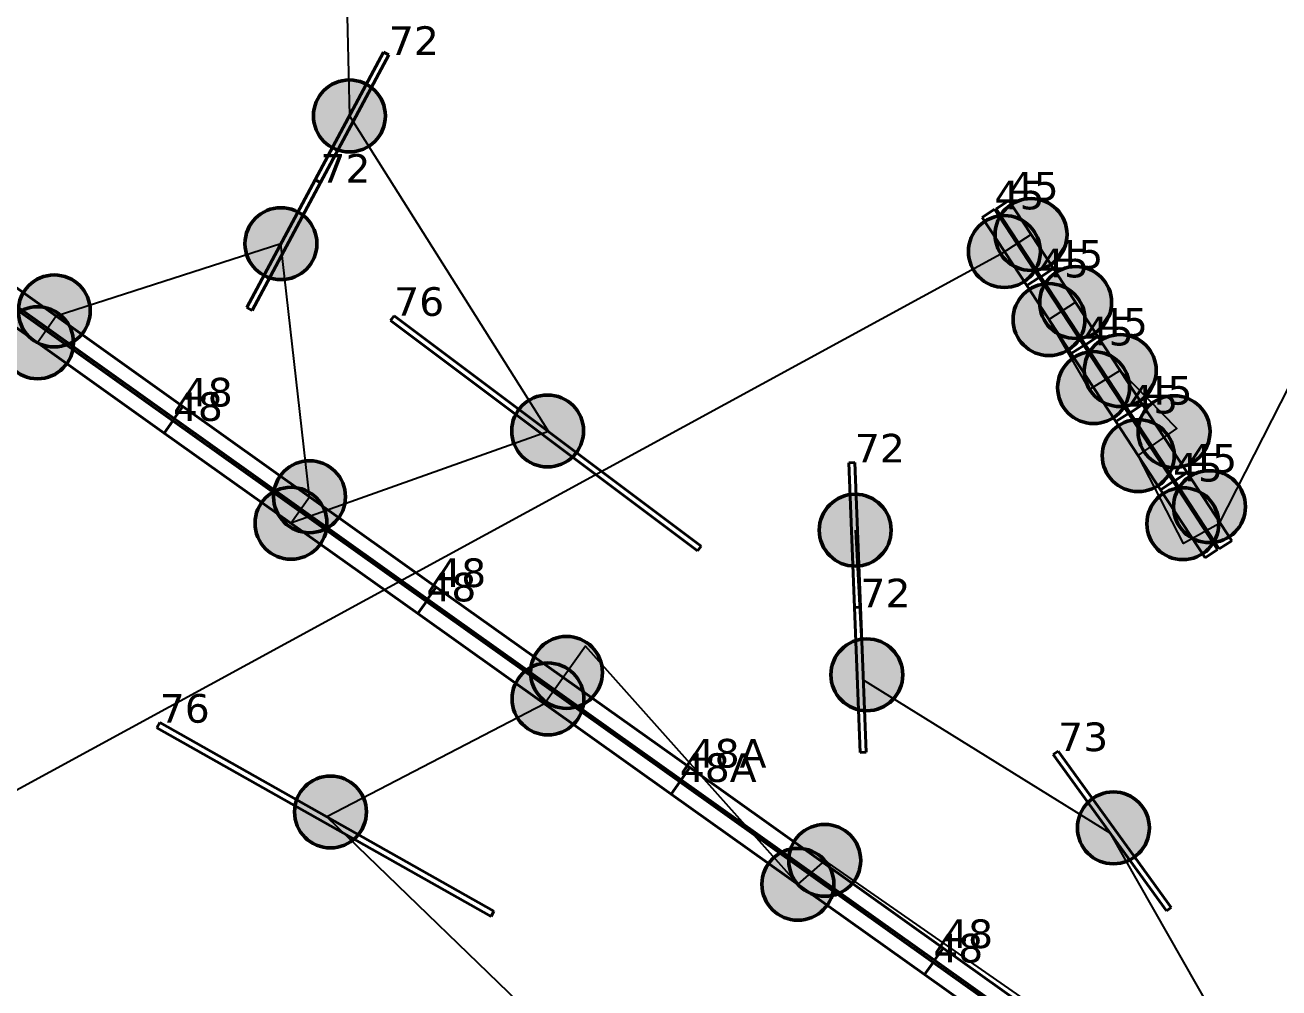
# Model space of a CAD drawing. Header units: millimetres. Extents: x -243740 to 150609, y -473655 to -165121.
# Drawn here: x 51901 to 59791, y -372076 to -366017 of the extents above; entities that cross this region are included whole.
import ezdxf

# ---------------------------------------------------------------- set-up
doc = ezdxf.new("R2010")
doc.units = ezdxf.units.MM
doc.linetypes.add('Штрих', pattern=[6.35, 3.175, -3.175])
for name, color, linetype in [('_Гр.ЩД-1C.10.4.I6.5', 6, 'Continuous'), ('_Гр.ЩД-1C.10.4.I6.6', 6, 'Continuous'), ('_Гр.ЩД-1C.10.4.I6.8', 6, 'Continuous'), ('Вставка', 252, 'Continuous')]:
    doc.layers.add(name, color=color, linetype=linetype)
for name, color, linetype, lineweight in [('_освещение_dali', 3, 'Continuous', 50), ('A-ANNO-DIMS', 7, 'Continuous', 9), ('DLX_FL1_LUM 122', 1, 'Continuous', 40), ('DLX_FL1_LUM 222', 5, 'Continuous', 40), ('DLX_LUM 14', 5, 'Continuous', 40), ('DLX_LUM 5', 5, 'Continuous', 40), ('DLX_LUM 6', 5, 'Continuous', 40), ('DLX_LUM 9', 5, 'Continuous', 40), ('АР_монолит', 252, 'Continuous', 50)]:
    doc.layers.add(name, color=color, linetype=linetype, lineweight=lineweight)
doc.styles.add('GOST 2.304', font='')
doc.styles.add('TableTextStyle', font='')
doc.styles.get('GOST 2.304').set_extended_font_data('GOST Common')
doc.styles.get('TableTextStyle').set_extended_font_data('VERDANA.TTF')
doc.linetypes.add('Truba', pattern='A,3e-05,[4,MSH_7,S=1,R=0,X=0,Y=0],-3.022072', length=3.022102)
doc.dimstyles.new('М-200', dxfattribs={"dimtxt": 400, "dimasz": 160, "dimexe": 200, "dimexo": 400, "dimgap": 50, "dimtad": 1, "dimdec": 0, "dimzin": 0, "dimdsep": 46, "dimtxsty": 'GOST 2.304', "dimblk": 'ARCHTICK', "dimcen": 180, "dimdle": 200, "dimadec": 0, "dimazin": 0, "dimtfac": 1, "dimtdec": 0, "dimtmove": 1, "dimatfit": 0, "dimfxl": 1, "dimtolj": 1, "dimtzin": 0, "dimarcsym": 0})

# ---------------------------------------------------------------- blocks, each defined once
blk = doc.blocks.new('_ArchTick')
at = {"color": 0, "linetype": 'ByBlock', "const_width": 0.15}
blk.add_lwpolyline([(-0.5, -0.5), (0.5, 0.5)], dxfattribs=at)
blk = doc.blocks.new('*D46')
at = {"layer": 'A-ANNO-DIMS', "color": 0, "lineweight": -2, "transparency": 16777216}
blk.add_arc((-165703.8, -113309.3), 107894.2, 269.999998, 325.999999, dxfattribs=at)
at = {"layer": 'Defpoints', "color": 0, "lineweight": 30, "transparency": 16777216}
for p in [(-165703.8, -113309.3), (-165703.8, -113309.3), (-75741.3, -173989.8), (-131171, -215527.9), (-165703.8, -221903.3)]:
    blk.add_point(p, dxfattribs=at)
at = {"layer": 'A-ANNO-DIMS', "color": 0, "lineweight": -2, "transparency": 16777216, "xscale": 160, "yscale": 160, "zscale": 160}
for p, rotation in [((-76255.4, -173643), 55.99999895826774), ((-165703.8, -221203.5), 179.9999981265246)]:
    blk.add_blockref('_ArchTick', p, dxfattribs=dict(at, rotation=rotation))
at = {"layer": 'A-ANNO-DIMS', "color": 0, "transparency": 16777216, "insert": (-114299.5, -207822), "char_height": 400, "attachment_point": 5, "rotation": 28.54122, "style": 'GOST 2.304'}
blk.add_mtext('\\A1;56,0%%D', dxfattribs=at)
blk = doc.blocks.new('A$Caabd1818')
at = {"layer": 'DLX_FL1_LUM 122'}
for points in [[(47329.1, 30240.9, 0), (48923.8, 29104.9, 0)], [(48923.8, 29104.9, 0), (47329.1, 30240.9, 0)], [(48923.8, 29104.9, 0), (47329.1, 30240.9, 0)], [(47329.1, 30240.9, 0), (48923.8, 29104.9, 0)], [(47267.1, 30150.5, 0), (48861.8, 29014.5, 0)], [(48861.8, 29014.5, 0), (47267.1, 30150.5, 0)], [(48861.8, 29014.5, 0), (47267.1, 30150.5, 0)], [(47267.1, 30150.5, 0), (48861.8, 29014.5, 0)], [(48869.3, 29028.3, 0), (47274.5, 30164.3, 0)], [(47274.5, 30164.3, 0), (48869.3, 29028.3, 0)], [(47274.5, 30164.3, 0), (48869.3, 29028.3, 0)], [(48869.3, 29028.3, 0), (47274.5, 30164.3, 0)], [(48807.3, 28937.9, 0), (47212.5, 30073.9, 0)], [(47212.5, 30073.9, 0), (48807.3, 28937.9, 0)], [(47212.5, 30073.9, 0), (48807.3, 28937.9, 0)], [(48807.3, 28937.9, 0), (47212.5, 30073.9, 0)], [(48923.8, 29104.9, 0), (48869.3, 29028.3, 0)], [(48869.3, 29028.3, 0), (48923.8, 29104.9, 0)], [(48869.3, 29028.3, 0), (48923.8, 29104.9, 0)], [(48923.8, 29104.9, 0), (48869.3, 29028.3, 0)], [(48923.8, 29104.9, 0), (48923.8, 29104.9, 0)], [(48923.8, 29104.9, 0), (48923.8, 29104.9, 0)], [(48861.8, 29014.5, 0), (48807.3, 28937.9, 0)], [(48807.3, 28937.9, 0), (48861.8, 29014.5, 0)], [(48807.3, 28937.9, 0), (48861.8, 29014.5, 0)], [(48861.8, 29014.5, 0), (48807.3, 28937.9, 0)], [(48861.8, 29014.5, 0), (48861.8, 29014.5, 0)], [(48861.8, 29014.5, 0), (48861.8, 29014.5, 0)], [(48869.3, 29028.3, 0), (48869.3, 29028.3, 0)], [(48869.3, 29028.3, 0), (48869.3, 29028.3, 0)], [(48807.3, 28937.9, 0), (48807.3, 28937.9, 0)], [(48807.3, 28937.9, 0), (48807.3, 28937.9, 0)], [(52058.9, 26756.3, 0), (52113.4, 26832.9, 0)], [(52113.4, 26832.9, 0), (52058.9, 26756.3, 0)], [(52113.4, 26832.9, 0), (52058.9, 26756.3, 0)], [(52058.9, 26756.3, 0), (52113.4, 26832.9, 0)], [(52113.4, 26832.9, 0), (52113.4, 26832.9, 0)], [(52113.4, 26832.9, 0), (53708.2, 25696.9, 0)], [(53708.2, 25696.9, 0), (52113.4, 26832.9, 0)], [(52113.4, 26832.9, 0), (52113.4, 26832.9, 0)], [(53708.2, 25696.9, 0), (52113.4, 26832.9, 0)], [(52113.4, 26832.9, 0), (53708.2, 25696.9, 0)], [(53653.6, 25620.3, 0), (52058.9, 26756.3, 0)], [(52058.9, 26756.3, 0), (52058.9, 26756.3, 0)], [(52058.9, 26756.3, 0), (53653.6, 25620.3, 0)], [(52058.9, 26756.3, 0), (52058.9, 26756.3, 0)], [(52058.9, 26756.3, 0), (53653.6, 25620.3, 0)], [(53653.6, 25620.3, 0), (52058.9, 26756.3, 0)], [(51996.8, 26665.9, 0), (52051.4, 26742.5, 0)], [(52051.4, 26742.5, 0), (51996.8, 26665.9, 0)], [(52051.4, 26742.5, 0), (51996.8, 26665.9, 0)], [(51996.8, 26665.9, 0), (52051.4, 26742.5, 0)], [(52051.4, 26742.5, 0), (52051.4, 26742.5, 0)], [(52051.4, 26742.5, 0), (53646.1, 25606.5, 0)], [(53646.1, 25606.5, 0), (52051.4, 26742.5, 0)], [(52051.4, 26742.5, 0), (52051.4, 26742.5, 0)], [(53646.1, 25606.5, 0), (52051.4, 26742.5, 0)], [(52051.4, 26742.5, 0), (53646.1, 25606.5, 0)], [(53591.6, 25530, 0), (51996.8, 26665.9, 0)], [(51996.8, 26665.9, 0), (51996.8, 26665.9, 0)], [(51996.8, 26665.9, 0), (53591.6, 25530, 0)], [(51996.8, 26665.9, 0), (51996.8, 26665.9, 0)], [(51996.8, 26665.9, 0), (53591.6, 25530, 0)], [(53591.6, 25530, 0), (51996.8, 26665.9, 0)], [(53708.2, 25696.9, 0), (53653.6, 25620.3, 0)], [(53653.6, 25620.3, 0), (53708.2, 25696.9, 0)], [(53653.6, 25620.3, 0), (53708.2, 25696.9, 0)], [(53708.2, 25696.9, 0), (53653.6, 25620.3, 0)], [(53708.2, 25696.9, 0), (53708.2, 25696.9, 0)], [(53708.2, 25696.9, 0), (53708.2, 25696.9, 0)], [(53646.1, 25606.5, 0), (53591.6, 25530, 0)], [(53591.6, 25530, 0), (53646.1, 25606.5, 0)], [(53591.6, 25530, 0), (53646.1, 25606.5, 0)], [(53646.1, 25606.5, 0), (53591.6, 25530, 0)], [(53646.1, 25606.5, 0), (53646.1, 25606.5, 0)], [(53646.1, 25606.5, 0), (53646.1, 25606.5, 0)], [(53653.6, 25620.3, 0), (53653.6, 25620.3, 0)], [(53653.6, 25620.3, 0), (53653.6, 25620.3, 0)], [(53591.6, 25530, 0), (53591.6, 25530, 0)], [(53591.6, 25530, 0), (53591.6, 25530, 0)]]:
    blk.add_polyline3d(points, dxfattribs=at)
at = {"layer": 'DLX_FL1_LUM 222'}
for points in [[(48869.3, 29028.3, 0), (48923.9, 29104.9, 0)], [(48923.9, 29104.9, 0), (48869.3, 29028.3, 0)], [(48923.9, 29104.9, 0), (48869.3, 29028.3, 0)], [(48869.3, 29028.3, 0), (48923.9, 29104.9, 0)], [(48923.9, 29104.9, 0), (48923.9, 29104.9, 0)], [(48923.9, 29104.9, 0), (50518.6, 27968.9, 0)], [(50518.6, 27968.9, 0), (48923.9, 29104.9, 0)], [(48923.9, 29104.9, 0), (48923.9, 29104.9, 0)], [(50518.6, 27968.9, 0), (48923.9, 29104.9, 0)], [(48923.9, 29104.9, 0), (50518.6, 27968.9, 0)], [(48807.3, 28937.9, 0), (48861.8, 29014.5, 0)], [(48861.8, 29014.5, 0), (48807.3, 28937.9, 0)], [(48861.8, 29014.5, 0), (48807.3, 28937.9, 0)], [(48807.3, 28937.9, 0), (48861.8, 29014.5, 0)], [(48861.8, 29014.5, 0), (48861.8, 29014.5, 0)], [(48861.8, 29014.5, 0), (50456.6, 27878.5, 0)], [(50456.6, 27878.5, 0), (48861.8, 29014.5, 0)], [(48861.8, 29014.5, 0), (48861.8, 29014.5, 0)], [(50456.6, 27878.5, 0), (48861.8, 29014.5, 0)], [(48861.8, 29014.5, 0), (50456.6, 27878.5, 0)], [(50464.1, 27892.3, 0), (48869.3, 29028.3, 0)], [(48869.3, 29028.3, 0), (48869.3, 29028.3, 0)], [(48869.3, 29028.3, 0), (50464.1, 27892.3, 0)], [(48869.3, 29028.3, 0), (48869.3, 29028.3, 0)], [(48869.3, 29028.3, 0), (50464.1, 27892.3, 0)], [(50464.1, 27892.3, 0), (48869.3, 29028.3, 0)], [(50402, 27801.9, 0), (48807.3, 28937.9, 0)], [(48807.3, 28937.9, 0), (48807.3, 28937.9, 0)], [(48807.3, 28937.9, 0), (50402, 27801.9, 0)], [(48807.3, 28937.9, 0), (48807.3, 28937.9, 0)], [(48807.3, 28937.9, 0), (50402, 27801.9, 0)], [(50402, 27801.9, 0), (48807.3, 28937.9, 0)], [(50518.6, 27968.9, 0), (50464.1, 27892.3, 0)], [(50464.1, 27892.3, 0), (50518.6, 27968.9, 0)], [(50464.1, 27892.3, 0), (50518.6, 27968.9, 0)], [(50518.6, 27968.9, 0), (50464.1, 27892.3, 0)], [(50464.1, 27892.3, 0), (50518.6, 27968.9, 0)], [(50518.6, 27968.9, 0), (50464.1, 27892.3, 0)], [(50518.6, 27968.9, 0), (50464.1, 27892.3, 0)], [(50464.1, 27892.3, 0), (50518.6, 27968.9, 0)], [(50518.6, 27968.9, 0), (50518.6, 27968.9, 0)], [(50518.6, 27968.9, 0), (50518.6, 27968.9, 0)], [(50518.6, 27968.9, 0), (50518.6, 27968.9, 0)], [(50518.6, 27968.9, 0), (52113.4, 26832.9, 0)], [(52113.4, 26832.9, 0), (50518.6, 27968.9, 0)], [(50518.6, 27968.9, 0), (50518.6, 27968.9, 0)], [(52113.4, 26832.9, 0), (50518.6, 27968.9, 0)], [(50518.6, 27968.9, 0), (52113.4, 26832.9, 0)], [(50456.6, 27878.5, 0), (50402, 27801.9, 0)], [(50402, 27801.9, 0), (50456.6, 27878.5, 0)], [(50402, 27801.9, 0), (50456.6, 27878.5, 0)], [(50456.6, 27878.5, 0), (50402, 27801.9, 0)], [(50402.1, 27801.9, 0), (50456.6, 27878.5, 0)], [(50456.6, 27878.5, 0), (50402.1, 27801.9, 0)], [(50456.6, 27878.5, 0), (50402.1, 27801.9, 0)], [(50402.1, 27801.9, 0), (50456.6, 27878.5, 0)], [(50456.6, 27878.5, 0), (50456.6, 27878.5, 0)], [(50456.6, 27878.5, 0), (50456.6, 27878.5, 0)], [(50456.6, 27878.5, 0), (50456.6, 27878.5, 0)], [(50456.6, 27878.5, 0), (52051.4, 26742.5, 0)], [(52051.4, 26742.5, 0), (50456.6, 27878.5, 0)], [(50456.6, 27878.5, 0), (50456.6, 27878.5, 0)], [(52051.4, 26742.5, 0), (50456.6, 27878.5, 0)], [(50456.6, 27878.5, 0), (52051.4, 26742.5, 0)], [(50464.1, 27892.3, 0), (50464.1, 27892.3, 0)], [(50464.1, 27892.3, 0), (50464.1, 27892.3, 0)], [(52058.8, 26756.3, 0), (50464.1, 27892.3, 0)], [(50464.1, 27892.3, 0), (50464.1, 27892.3, 0)], [(50464.1, 27892.3, 0), (52058.8, 26756.3, 0)], [(50464.1, 27892.3, 0), (50464.1, 27892.3, 0)], [(50464.1, 27892.3, 0), (52058.8, 26756.3, 0)], [(52058.8, 26756.3, 0), (50464.1, 27892.3, 0)], [(50402, 27801.9, 0), (50402, 27801.9, 0)], [(50402, 27801.9, 0), (50402, 27801.9, 0)], [(51996.8, 26665.9, 0), (50402.1, 27801.9, 0)], [(50402.1, 27801.9, 0), (50402.1, 27801.9, 0)], [(50402.1, 27801.9, 0), (51996.8, 26665.9, 0)], [(50402.1, 27801.9, 0), (50402.1, 27801.9, 0)], [(50402.1, 27801.9, 0), (51996.8, 26665.9, 0)], [(51996.8, 26665.9, 0), (50402.1, 27801.9, 0)], [(52113.4, 26832.9, 0), (52058.8, 26756.3, 0)], [(52058.8, 26756.3, 0), (52113.4, 26832.9, 0)], [(52058.8, 26756.3, 0), (52113.4, 26832.9, 0)], [(52113.4, 26832.9, 0), (52058.8, 26756.3, 0)], [(52113.4, 26832.9, 0), (52113.4, 26832.9, 0)], [(52113.4, 26832.9, 0), (52113.4, 26832.9, 0)], [(52058.8, 26756.3, 0), (52058.8, 26756.3, 0)], [(52058.8, 26756.3, 0), (52058.8, 26756.3, 0)], [(52051.4, 26742.5, 0), (51996.8, 26665.9, 0)], [(51996.8, 26665.9, 0), (52051.4, 26742.5, 0)], [(51996.8, 26665.9, 0), (52051.4, 26742.5, 0)], [(52051.4, 26742.5, 0), (51996.8, 26665.9, 0)], [(52051.4, 26742.5, 0), (52051.4, 26742.5, 0)], [(52051.4, 26742.5, 0), (52051.4, 26742.5, 0)], [(51996.8, 26665.9, 0), (51996.8, 26665.9, 0)], [(51996.8, 26665.9, 0), (51996.8, 26665.9, 0)], [(53653.6, 25620.3, 0), (53708.2, 25696.9, 0)], [(53708.2, 25696.9, 0), (53653.6, 25620.3, 0)], [(53708.2, 25696.9, 0), (53653.6, 25620.3, 0)], [(53653.6, 25620.3, 0), (53708.2, 25696.9, 0)], [(53708.2, 25696.9, 0), (53708.2, 25696.9, 0)], [(53708.2, 25696.9, 0), (55302.9, 24560.9, 0)], [(55302.9, 24560.9, 0), (53708.2, 25696.9, 0)], [(53708.2, 25696.9, 0), (53708.2, 25696.9, 0)], [(55302.9, 24560.9, 0), (53708.2, 25696.9, 0)], [(53708.2, 25696.9, 0), (55302.9, 24560.9, 0)], [(53591.6, 25530, 0), (53646.1, 25606.5, 0)], [(53646.1, 25606.5, 0), (53591.6, 25530, 0)], [(53646.1, 25606.5, 0), (53591.6, 25530, 0)], [(53591.6, 25530, 0), (53646.1, 25606.5, 0)], [(53646.1, 25606.5, 0), (53646.1, 25606.5, 0)], [(53646.1, 25606.5, 0), (55240.9, 24470.5, 0)], [(55240.9, 24470.5, 0), (53646.1, 25606.5, 0)], [(53646.1, 25606.5, 0), (53646.1, 25606.5, 0)], [(55240.9, 24470.5, 0), (53646.1, 25606.5, 0)], [(53646.1, 25606.5, 0), (55240.9, 24470.5, 0)], [(55248.4, 24484.4, 0), (53653.6, 25620.3, 0)], [(53653.6, 25620.3, 0), (53653.6, 25620.3, 0)], [(53653.6, 25620.3, 0), (55248.4, 24484.4, 0)], [(53653.6, 25620.3, 0), (53653.6, 25620.3, 0)], [(53653.6, 25620.3, 0), (55248.4, 24484.4, 0)], [(55248.4, 24484.4, 0), (53653.6, 25620.3, 0)], [(55186.4, 24394, 0), (53591.6, 25530, 0)], [(53591.6, 25530, 0), (53591.6, 25530, 0)], [(53591.6, 25530, 0), (55186.4, 24394, 0)], [(53591.6, 25530, 0), (53591.6, 25530, 0)], [(53591.6, 25530, 0), (55186.4, 24394, 0)], [(55186.4, 24394, 0), (53591.6, 25530, 0)]]:
    blk.add_polyline3d(points, dxfattribs=at)
at = {"layer": 'DLX_LUM 14'}
for points in [[(50231.4, 29645.1, 0), (50254.2, 29675.5, 0)], [(50254.2, 29675.5, 0), (50231.4, 29645.1, 0)], [(50254.2, 29675.5, 0), (50231.4, 29645.1, 0)], [(50231.4, 29645.1, 0), (50254.2, 29675.5, 0)], [(50254.2, 29675.5, 0), (50254.2, 29675.5, 0)], [(50254.2, 29675.5, 0), (52184.8, 28226.3, 0)], [(52184.8, 28226.3, 0), (50254.2, 29675.5, 0)], [(50254.2, 29675.5, 0), (50254.2, 29675.5, 0)], [(52184.8, 28226.3, 0), (50254.2, 29675.5, 0)], [(50254.2, 29675.5, 0), (52184.8, 28226.3, 0)], [(52162, 28195.9, 0), (50231.4, 29645.1, 0)], [(50231.4, 29645.1, 0), (50231.4, 29645.1, 0)], [(50231.4, 29645.1, 0), (52162, 28195.9, 0)], [(50231.4, 29645.1, 0), (50231.4, 29645.1, 0)], [(50231.4, 29645.1, 0), (52162, 28195.9, 0)], [(52162, 28195.9, 0), (50231.4, 29645.1, 0)], [(52184.8, 28226.3, 0), (52162, 28195.9, 0)], [(52162, 28195.9, 0), (52184.8, 28226.3, 0)], [(52162, 28195.9, 0), (52184.8, 28226.3, 0)], [(52184.8, 28226.3, 0), (52162, 28195.9, 0)], [(52162, 28195.9, 0), (52162, 28195.9, 0)], [(52162, 28195.9, 0), (52162, 28195.9, 0)], [(52184.8, 28226.3, 0), (52184.8, 28226.3, 0)], [(52184.8, 28226.3, 0), (52184.8, 28226.3, 0)], [(48760.6, 27082.2, 0), (48779.3, 27115.3, 0)], [(48779.3, 27115.3, 0), (48760.6, 27082.2, 0)], [(48779.3, 27115.3, 0), (48760.6, 27082.2, 0)], [(48760.6, 27082.2, 0), (48779.3, 27115.3, 0)], [(50863.4, 25896.5, 0), (48760.6, 27082.2, 0)], [(48760.6, 27082.2, 0), (48760.6, 27082.2, 0)], [(48760.6, 27082.2, 0), (50863.4, 25896.5, 0)], [(48760.6, 27082.2, 0), (48760.6, 27082.2, 0)], [(48760.6, 27082.2, 0), (50863.4, 25896.5, 0)], [(50863.4, 25896.5, 0), (48760.6, 27082.2, 0)], [(48779.3, 27115.3, 0), (48779.3, 27115.3, 0)], [(48779.3, 27115.3, 0), (50882, 25929.6, 0)], [(50882, 25929.6, 0), (48779.3, 27115.3, 0)], [(48779.3, 27115.3, 0), (48779.3, 27115.3, 0)], [(50882, 25929.6, 0), (48779.3, 27115.3, 0)], [(48779.3, 27115.3, 0), (50882, 25929.6, 0)], [(50882, 25929.6, 0), (50863.4, 25896.5, 0)], [(50863.4, 25896.5, 0), (50882, 25929.6, 0)], [(50863.4, 25896.5, 0), (50882, 25929.6, 0)], [(50882, 25929.6, 0), (50863.4, 25896.5, 0)], [(50863.4, 25896.5, 0), (50863.4, 25896.5, 0)], [(50863.4, 25896.5, 0), (50863.4, 25896.5, 0)], [(50882, 25929.6, 0), (50882, 25929.6, 0)], [(50882, 25929.6, 0), (50882, 25929.6, 0)]]:
    blk.add_polyline3d(points, dxfattribs=at)
at = {"layer": 'DLX_LUM 5'}
for points in [[(54042.3, 30349.7, 0), (54120.9, 30401.2, 0)], [(54120.9, 30401.2, 0), (54042.3, 30349.7, 0)], [(54120.9, 30401.2, 0), (54042.3, 30349.7, 0)], [(54042.3, 30349.7, 0), (54120.9, 30401.2, 0)], [(54120.9, 30401.2, 0), (54120.9, 30401.2, 0)], [(54120.9, 30401.2, 0), (54401.7, 29973, 0)], [(54401.7, 29973, 0), (54120.9, 30401.2, 0)], [(54120.9, 30401.2, 0), (54120.9, 30401.2, 0)], [(54401.7, 29973, 0), (54120.9, 30401.2, 0)], [(54120.9, 30401.2, 0), (54401.7, 29973, 0)], [(53953, 30294.1, 0), (54031.6, 30345.7, 0)], [(54031.6, 30345.7, 0), (53953, 30294.1, 0)], [(54031.6, 30345.7, 0), (53953, 30294.1, 0)], [(53953, 30294.1, 0), (54031.6, 30345.7, 0)], [(54031.6, 30345.7, 0), (54031.6, 30345.7, 0)], [(54031.6, 30345.7, 0), (54312.4, 29917.5, 0)], [(54312.4, 29917.5, 0), (54031.6, 30345.7, 0)], [(54031.6, 30345.7, 0), (54031.6, 30345.7, 0)], [(54312.4, 29917.5, 0), (54031.6, 30345.7, 0)], [(54031.6, 30345.7, 0), (54312.4, 29917.5, 0)], [(54323.1, 29921.5, 0), (54042.3, 30349.7, 0)], [(54042.3, 30349.7, 0), (54042.3, 30349.7, 0)], [(54042.3, 30349.7, 0), (54323.1, 29921.5, 0)], [(54042.3, 30349.7, 0), (54042.3, 30349.7, 0)], [(54042.3, 30349.7, 0), (54323.1, 29921.5, 0)], [(54323.1, 29921.5, 0), (54042.3, 30349.7, 0)], [(54233.8, 29866, 0), (53953, 30294.1, 0)], [(53953, 30294.1, 0), (53953, 30294.1, 0)], [(53953, 30294.1, 0), (54233.8, 29866, 0)], [(53953, 30294.1, 0), (53953, 30294.1, 0)], [(53953, 30294.1, 0), (54233.8, 29866, 0)], [(54233.8, 29866, 0), (53953, 30294.1, 0)], [(54312.4, 29917.5, 0), (54233.8, 29866, 0)], [(54233.8, 29866, 0), (54312.4, 29917.5, 0)], [(54233.8, 29866, 0), (54312.4, 29917.5, 0)], [(54312.4, 29917.5, 0), (54233.8, 29866, 0)], [(54233.8, 29866, 0), (54312.4, 29917.5, 0)], [(54312.4, 29917.5, 0), (54233.8, 29866, 0)], [(54312.4, 29917.5, 0), (54233.8, 29866, 0)], [(54233.8, 29866, 0), (54312.4, 29917.5, 0)], [(54312.4, 29917.5, 0), (54312.4, 29917.5, 0)], [(54312.4, 29917.5, 0), (54312.4, 29917.5, 0)], [(54312.4, 29917.5, 0), (54312.4, 29917.5, 0)], [(54312.4, 29917.5, 0), (54593.1, 29489.3, 0)], [(54593.1, 29489.3, 0), (54312.4, 29917.5, 0)], [(54312.4, 29917.5, 0), (54312.4, 29917.5, 0)], [(54593.1, 29489.3, 0), (54312.4, 29917.5, 0)], [(54312.4, 29917.5, 0), (54593.1, 29489.3, 0)], [(54401.7, 29973, 0), (54323.1, 29921.5, 0)], [(54323.1, 29921.5, 0), (54401.7, 29973, 0)], [(54323.1, 29921.5, 0), (54401.7, 29973, 0)], [(54401.7, 29973, 0), (54323.1, 29921.5, 0)], [(54323.1, 29921.5, 0), (54401.7, 29973, 0)], [(54401.7, 29973, 0), (54323.1, 29921.5, 0)], [(54401.7, 29973, 0), (54323.1, 29921.5, 0)], [(54323.1, 29921.5, 0), (54401.7, 29973, 0)], [(54323.1, 29921.5, 0), (54323.1, 29921.5, 0)], [(54323.1, 29921.5, 0), (54323.1, 29921.5, 0)], [(54603.8, 29493.3, 0), (54323.1, 29921.5, 0)], [(54323.1, 29921.5, 0), (54323.1, 29921.5, 0)], [(54323.1, 29921.5, 0), (54603.8, 29493.3, 0)], [(54323.1, 29921.5, 0), (54323.1, 29921.5, 0)], [(54323.1, 29921.5, 0), (54603.8, 29493.3, 0)], [(54603.8, 29493.3, 0), (54323.1, 29921.5, 0)], [(54401.7, 29973, 0), (54401.7, 29973, 0)], [(54401.7, 29973, 0), (54401.7, 29973, 0)], [(54401.7, 29973, 0), (54401.7, 29973, 0)], [(54401.7, 29973, 0), (54682.4, 29544.9, 0)], [(54682.4, 29544.9, 0), (54401.7, 29973, 0)], [(54401.7, 29973, 0), (54401.7, 29973, 0)], [(54682.4, 29544.9, 0), (54401.7, 29973, 0)], [(54401.7, 29973, 0), (54682.4, 29544.9, 0)], [(54233.8, 29866, 0), (54233.8, 29866, 0)], [(54233.8, 29866, 0), (54233.8, 29866, 0)], [(54514.5, 29437.8, 0), (54233.8, 29866, 0)], [(54233.8, 29866, 0), (54233.8, 29866, 0)], [(54233.8, 29866, 0), (54514.5, 29437.8, 0)], [(54233.8, 29866, 0), (54233.8, 29866, 0)], [(54233.8, 29866, 0), (54514.5, 29437.8, 0)], [(54514.5, 29437.8, 0), (54233.8, 29866, 0)], [(54682.4, 29544.9, 0), (54603.8, 29493.3, 0)], [(54603.8, 29493.3, 0), (54682.4, 29544.9, 0)], [(54603.8, 29493.3, 0), (54682.4, 29544.9, 0)], [(54682.4, 29544.9, 0), (54603.8, 29493.3, 0)], [(54603.8, 29493.3, 0), (54682.4, 29544.9, 0)], [(54682.4, 29544.9, 0), (54603.8, 29493.3, 0)], [(54682.4, 29544.9, 0), (54603.8, 29493.3, 0)], [(54603.8, 29493.3, 0), (54682.4, 29544.9, 0)], [(54682.4, 29544.9, 0), (54682.4, 29544.9, 0)], [(54682.4, 29544.9, 0), (54682.4, 29544.9, 0)], [(54682.4, 29544.9, 0), (54682.4, 29544.9, 0)], [(54682.4, 29544.9, 0), (54963.2, 29116.7, 0)], [(54963.2, 29116.7, 0), (54682.4, 29544.9, 0)], [(54682.4, 29544.9, 0), (54682.4, 29544.9, 0)], [(54963.2, 29116.7, 0), (54682.4, 29544.9, 0)], [(54682.4, 29544.9, 0), (54963.2, 29116.7, 0)], [(54593.1, 29489.3, 0), (54514.5, 29437.8, 0)], [(54514.5, 29437.8, 0), (54593.1, 29489.3, 0)], [(54514.5, 29437.8, 0), (54593.1, 29489.3, 0)], [(54593.1, 29489.3, 0), (54514.5, 29437.8, 0)], [(54514.5, 29437.8, 0), (54593.1, 29489.3, 0)], [(54593.1, 29489.3, 0), (54514.5, 29437.8, 0)], [(54593.1, 29489.3, 0), (54514.5, 29437.8, 0)], [(54514.5, 29437.8, 0), (54593.1, 29489.3, 0)], [(54514.5, 29437.8, 0), (54514.5, 29437.8, 0)], [(54514.5, 29437.8, 0), (54514.5, 29437.8, 0)], [(54795.3, 29009.6, 0), (54514.5, 29437.8, 0)], [(54514.5, 29437.8, 0), (54514.5, 29437.8, 0)], [(54514.5, 29437.8, 0), (54795.3, 29009.6, 0)], [(54514.5, 29437.8, 0), (54514.5, 29437.8, 0)], [(54514.5, 29437.8, 0), (54795.3, 29009.6, 0)], [(54795.3, 29009.6, 0), (54514.5, 29437.8, 0)], [(54593.1, 29489.3, 0), (54593.1, 29489.3, 0)], [(54593.1, 29489.3, 0), (54593.1, 29489.3, 0)], [(54593.1, 29489.3, 0), (54593.1, 29489.3, 0)], [(54593.1, 29489.3, 0), (54873.9, 29061.2, 0)], [(54873.9, 29061.2, 0), (54593.1, 29489.3, 0)], [(54593.1, 29489.3, 0), (54593.1, 29489.3, 0)], [(54873.9, 29061.2, 0), (54593.1, 29489.3, 0)], [(54593.1, 29489.3, 0), (54873.9, 29061.2, 0)], [(54603.8, 29493.3, 0), (54603.8, 29493.3, 0)], [(54603.8, 29493.3, 0), (54603.8, 29493.3, 0)], [(54884.5, 29065.2, 0), (54603.8, 29493.3, 0)], [(54603.8, 29493.3, 0), (54603.8, 29493.3, 0)], [(54603.8, 29493.3, 0), (54884.5, 29065.2, 0)], [(54603.8, 29493.3, 0), (54603.8, 29493.3, 0)], [(54603.8, 29493.3, 0), (54884.5, 29065.2, 0)], [(54884.5, 29065.2, 0), (54603.8, 29493.3, 0)], [(54963.2, 29116.7, 0), (54884.5, 29065.2, 0)], [(54884.5, 29065.2, 0), (54963.2, 29116.7, 0)], [(54884.5, 29065.2, 0), (54963.2, 29116.7, 0)], [(54963.2, 29116.7, 0), (54884.5, 29065.2, 0)], [(54884.6, 29065.2, 0), (54963.2, 29116.7, 0)], [(54963.2, 29116.7, 0), (54884.6, 29065.2, 0)], [(54963.2, 29116.7, 0), (54884.6, 29065.2, 0)], [(54884.6, 29065.2, 0), (54963.2, 29116.7, 0)], [(54963.2, 29116.7, 0), (54963.2, 29116.7, 0)], [(54963.2, 29116.7, 0), (54963.2, 29116.7, 0)], [(54963.2, 29116.7, 0), (54963.2, 29116.7, 0)], [(54963.2, 29116.7, 0), (55243.9, 28688.5, 0)], [(55243.9, 28688.5, 0), (54963.2, 29116.7, 0)], [(54963.2, 29116.7, 0), (54963.2, 29116.7, 0)], [(55243.9, 28688.5, 0), (54963.2, 29116.7, 0)], [(54963.2, 29116.7, 0), (55243.9, 28688.5, 0)], [(54873.9, 29061.2, 0), (54795.3, 29009.6, 0)], [(54795.3, 29009.6, 0), (54873.9, 29061.2, 0)], [(54795.3, 29009.6, 0), (54873.9, 29061.2, 0)], [(54873.9, 29061.2, 0), (54795.3, 29009.6, 0)], [(54795.3, 29009.6, 0), (54873.9, 29061.2, 0)], [(54873.9, 29061.2, 0), (54795.3, 29009.6, 0)], [(54873.9, 29061.2, 0), (54795.3, 29009.6, 0)], [(54795.3, 29009.6, 0), (54873.9, 29061.2, 0)], [(54873.9, 29061.2, 0), (54873.9, 29061.2, 0)], [(54873.9, 29061.2, 0), (54873.9, 29061.2, 0)], [(54873.9, 29061.2, 0), (54873.9, 29061.2, 0)], [(54873.9, 29061.2, 0), (55154.6, 28633, 0)], [(55154.6, 28633, 0), (54873.9, 29061.2, 0)], [(54873.9, 29061.2, 0), (54873.9, 29061.2, 0)], [(55154.6, 28633, 0), (54873.9, 29061.2, 0)], [(54873.9, 29061.2, 0), (55154.6, 28633, 0)], [(54884.5, 29065.2, 0), (54884.5, 29065.2, 0)], [(54884.5, 29065.2, 0), (54884.5, 29065.2, 0)], [(55165.3, 28637, 0), (54884.6, 29065.2, 0)], [(54884.6, 29065.2, 0), (54884.6, 29065.2, 0)], [(54884.6, 29065.2, 0), (55165.3, 28637, 0)], [(54884.6, 29065.2, 0), (54884.6, 29065.2, 0)], [(54884.6, 29065.2, 0), (55165.3, 28637, 0)], [(55165.3, 28637, 0), (54884.6, 29065.2, 0)], [(54795.3, 29009.6, 0), (54795.3, 29009.6, 0)], [(54795.3, 29009.6, 0), (54795.3, 29009.6, 0)], [(55076, 28581.5, 0), (54795.3, 29009.6, 0)], [(54795.3, 29009.6, 0), (54795.3, 29009.6, 0)], [(54795.3, 29009.6, 0), (55076, 28581.5, 0)], [(54795.3, 29009.6, 0), (54795.3, 29009.6, 0)], [(54795.3, 29009.6, 0), (55076, 28581.5, 0)], [(55076, 28581.5, 0), (54795.3, 29009.6, 0)], [(55243.9, 28688.5, 0), (55165.3, 28637, 0)], [(55165.3, 28637, 0), (55243.9, 28688.5, 0)], [(55165.3, 28637, 0), (55243.9, 28688.5, 0)], [(55243.9, 28688.5, 0), (55165.3, 28637, 0)], [(55165.3, 28637, 0), (55243.9, 28688.5, 0)], [(55243.9, 28688.5, 0), (55165.3, 28637, 0)], [(55243.9, 28688.5, 0), (55165.3, 28637, 0)], [(55165.3, 28637, 0), (55243.9, 28688.5, 0)], [(55243.9, 28688.5, 0), (55243.9, 28688.5, 0)], [(55243.9, 28688.5, 0), (55243.9, 28688.5, 0)], [(55243.9, 28688.5, 0), (55243.9, 28688.5, 0)], [(55243.9, 28688.5, 0), (55524.6, 28260.4, 0)], [(55524.6, 28260.4, 0), (55243.9, 28688.5, 0)], [(55243.9, 28688.5, 0), (55243.9, 28688.5, 0)], [(55524.6, 28260.4, 0), (55243.9, 28688.5, 0)], [(55243.9, 28688.5, 0), (55524.6, 28260.4, 0)], [(55154.6, 28633, 0), (55076, 28581.5, 0)], [(55076, 28581.5, 0), (55154.6, 28633, 0)], [(55076, 28581.5, 0), (55154.6, 28633, 0)], [(55154.6, 28633, 0), (55076, 28581.5, 0)], [(55076, 28581.5, 0), (55154.6, 28633, 0)], [(55154.6, 28633, 0), (55076, 28581.5, 0)], [(55154.6, 28633, 0), (55076, 28581.5, 0)], [(55076, 28581.5, 0), (55154.6, 28633, 0)], [(55076, 28581.5, 0), (55076, 28581.5, 0)], [(55076, 28581.5, 0), (55076, 28581.5, 0)], [(55356.7, 28153.3, 0), (55076, 28581.5, 0)], [(55076, 28581.5, 0), (55076, 28581.5, 0)], [(55076, 28581.5, 0), (55356.7, 28153.3, 0)], [(55076, 28581.5, 0), (55076, 28581.5, 0)], [(55076, 28581.5, 0), (55356.7, 28153.3, 0)], [(55356.7, 28153.3, 0), (55076, 28581.5, 0)], [(55154.6, 28633, 0), (55154.6, 28633, 0)], [(55154.6, 28633, 0), (55154.6, 28633, 0)], [(55154.6, 28633, 0), (55154.6, 28633, 0)], [(55154.6, 28633, 0), (55435.4, 28204.8, 0)], [(55435.4, 28204.8, 0), (55154.6, 28633, 0)], [(55154.6, 28633, 0), (55154.6, 28633, 0)], [(55435.4, 28204.8, 0), (55154.6, 28633, 0)], [(55154.6, 28633, 0), (55435.4, 28204.8, 0)], [(55165.3, 28637, 0), (55165.3, 28637, 0)], [(55165.3, 28637, 0), (55165.3, 28637, 0)], [(55446, 28208.8, 0), (55165.3, 28637, 0)], [(55165.3, 28637, 0), (55165.3, 28637, 0)], [(55165.3, 28637, 0), (55446, 28208.8, 0)], [(55165.3, 28637, 0), (55165.3, 28637, 0)], [(55165.3, 28637, 0), (55446, 28208.8, 0)], [(55446, 28208.8, 0), (55165.3, 28637, 0)], [(55524.6, 28260.4, 0), (55446, 28208.8, 0)], [(55446, 28208.8, 0), (55524.6, 28260.4, 0)], [(55446, 28208.8, 0), (55524.6, 28260.4, 0)], [(55524.6, 28260.4, 0), (55446, 28208.8, 0)], [(55524.6, 28260.4, 0), (55524.6, 28260.4, 0)], [(55524.6, 28260.4, 0), (55524.6, 28260.4, 0)], [(55435.4, 28204.8, 0), (55356.7, 28153.3, 0)], [(55356.7, 28153.3, 0), (55435.4, 28204.8, 0)], [(55356.7, 28153.3, 0), (55435.4, 28204.8, 0)], [(55435.4, 28204.8, 0), (55356.7, 28153.3, 0)], [(55435.4, 28204.8, 0), (55435.4, 28204.8, 0)], [(55435.4, 28204.8, 0), (55435.4, 28204.8, 0)], [(55446, 28208.8, 0), (55446, 28208.8, 0)], [(55446, 28208.8, 0), (55446, 28208.8, 0)], [(55356.7, 28153.3, 0), (55356.7, 28153.3, 0)], [(55356.7, 28153.3, 0), (55356.7, 28153.3, 0)]]:
    blk.add_polyline3d(points, dxfattribs=at)
at = {"layer": 'DLX_LUM 6'}
for points in [[(54401.4, 26914, 0), (54432.2, 26936.3, 0)], [(54432.2, 26936.3, 0), (54401.4, 26914, 0)], [(54432.2, 26936.3, 0), (54401.4, 26914, 0)], [(54401.4, 26914, 0), (54432.2, 26936.3, 0)], [(55113.1, 25930.5, 0), (54401.4, 26914, 0)], [(54401.4, 26914, 0), (54401.4, 26914, 0)], [(54401.4, 26914, 0), (55113.1, 25930.5, 0)], [(54401.4, 26914, 0), (54401.4, 26914, 0)], [(54401.4, 26914, 0), (55113.1, 25930.5, 0)], [(55113.1, 25930.5, 0), (54401.4, 26914, 0)], [(54432.2, 26936.3, 0), (54432.2, 26936.3, 0)], [(54432.2, 26936.3, 0), (55143.9, 25952.8, 0)], [(55143.9, 25952.8, 0), (54432.2, 26936.3, 0)], [(54432.2, 26936.3, 0), (54432.2, 26936.3, 0)], [(55143.9, 25952.8, 0), (54432.2, 26936.3, 0)], [(54432.2, 26936.3, 0), (55143.9, 25952.8, 0)], [(55143.9, 25952.8, 0), (55113.1, 25930.5, 0)], [(55113.1, 25930.5, 0), (55143.9, 25952.8, 0)], [(55113.1, 25930.5, 0), (55143.9, 25952.8, 0)], [(55143.9, 25952.8, 0), (55113.1, 25930.5, 0)], [(55113.1, 25930.5, 0), (55113.1, 25930.5, 0)], [(55113.1, 25930.5, 0), (55113.1, 25930.5, 0)], [(55143.9, 25952.8, 0), (55143.9, 25952.8, 0)], [(55143.9, 25952.8, 0), (55143.9, 25952.8, 0)]]:
    blk.add_polyline3d(points, dxfattribs=at)
at = {"layer": 'DLX_LUM 9'}
for points in [[(49756.7, 30531.4, 0), (50187.4, 31335.3, 0)], [(50187.4, 31335.3, 0), (49756.7, 30531.4, 0)], [(50187.4, 31335.3, 0), (49756.7, 30531.4, 0)], [(49756.7, 30531.4, 0), (50187.4, 31335.3, 0)], [(50187.4, 31335.3, 0), (50187.4, 31335.3, 0)], [(50187.4, 31335.3, 0), (50220.9, 31317.4, 0)], [(50220.9, 31317.4, 0), (50187.4, 31335.3, 0)], [(50187.4, 31335.3, 0), (50187.4, 31335.3, 0)], [(50220.9, 31317.4, 0), (50187.4, 31335.3, 0)], [(50187.4, 31335.3, 0), (50220.9, 31317.4, 0)], [(50220.9, 31317.4, 0), (49790.2, 30513.5, 0)], [(49790.2, 30513.5, 0), (50220.9, 31317.4, 0)], [(49790.2, 30513.5, 0), (50220.9, 31317.4, 0)], [(50220.9, 31317.4, 0), (49790.2, 30513.5, 0)], [(50220.9, 31317.4, 0), (50220.9, 31317.4, 0)], [(50220.9, 31317.4, 0), (50220.9, 31317.4, 0)], [(49326, 29727.5, 0), (49756.7, 30531.4, 0)], [(49756.7, 30531.4, 0), (49326, 29727.5, 0)], [(49756.7, 30531.4, 0), (49326, 29727.5, 0)], [(49326, 29727.5, 0), (49756.7, 30531.4, 0)], [(49790.2, 30513.5, 0), (49359.5, 29709.6, 0)], [(49359.5, 29709.6, 0), (49790.2, 30513.5, 0)], [(49359.5, 29709.6, 0), (49790.2, 30513.5, 0)], [(49790.2, 30513.5, 0), (49359.5, 29709.6, 0)], [(49756.7, 30531.4, 0), (49756.7, 30531.4, 0)], [(49790.2, 30513.5, 0), (49756.7, 30531.4, 0)], [(49756.7, 30531.4, 0), (49756.7, 30531.4, 0)], [(49756.7, 30531.4, 0), (49790.2, 30513.5, 0)], [(49756.7, 30531.4, 0), (49790.2, 30513.5, 0)], [(49790.2, 30513.5, 0), (49756.7, 30531.4, 0)], [(49756.7, 30531.4, 0), (49756.7, 30531.4, 0)], [(49756.7, 30531.4, 0), (49790.2, 30513.5, 0)], [(49790.2, 30513.5, 0), (49756.7, 30531.4, 0)], [(49756.7, 30531.4, 0), (49756.7, 30531.4, 0)], [(49790.2, 30513.5, 0), (49756.7, 30531.4, 0)], [(49756.7, 30531.4, 0), (49790.2, 30513.5, 0)], [(49790.2, 30513.5, 0), (49790.2, 30513.5, 0)], [(49790.2, 30513.5, 0), (49790.2, 30513.5, 0)], [(49790.2, 30513.5, 0), (49790.2, 30513.5, 0)], [(49790.2, 30513.5, 0), (49790.2, 30513.5, 0)], [(49326, 29727.5, 0), (49326, 29727.5, 0)], [(49359.5, 29709.6, 0), (49326, 29727.5, 0)], [(49326, 29727.5, 0), (49326, 29727.5, 0)], [(49326, 29727.5, 0), (49359.5, 29709.6, 0)], [(49326, 29727.5, 0), (49359.5, 29709.6, 0)], [(49359.5, 29709.6, 0), (49326, 29727.5, 0)], [(49359.5, 29709.6, 0), (49359.5, 29709.6, 0)], [(49359.5, 29709.6, 0), (49359.5, 29709.6, 0)], [(53115.2, 28751.2, 0), (53153.2, 28752.6, 0)], [(53153.2, 28752.6, 0), (53115.2, 28751.2, 0)], [(53153.2, 28752.6, 0), (53115.2, 28751.2, 0)], [(53115.2, 28751.2, 0), (53153.2, 28752.6, 0)], [(53150.2, 27839.8, 0), (53115.2, 28751.2, 0)], [(53115.2, 28751.2, 0), (53115.2, 28751.2, 0)], [(53115.2, 28751.2, 0), (53150.2, 27839.8, 0)], [(53115.2, 28751.2, 0), (53115.2, 28751.2, 0)], [(53115.2, 28751.2, 0), (53150.2, 27839.8, 0)], [(53150.2, 27839.8, 0), (53115.2, 28751.2, 0)], [(53153.2, 28752.6, 0), (53153.2, 28752.6, 0)], [(53153.2, 28752.6, 0), (53188.2, 27841.3, 0)], [(53188.2, 27841.3, 0), (53153.2, 28752.6, 0)], [(53153.2, 28752.6, 0), (53153.2, 28752.6, 0)], [(53188.2, 27841.3, 0), (53153.2, 28752.6, 0)], [(53153.2, 28752.6, 0), (53188.2, 27841.3, 0)], [(53188.2, 27841.3, 0), (53150.2, 27839.8, 0)], [(53150.2, 27839.8, 0), (53188.2, 27841.3, 0)], [(53150.2, 27839.8, 0), (53188.2, 27841.3, 0)], [(53188.2, 27841.3, 0), (53150.2, 27839.8, 0)], [(53150.2, 27839.8, 0), (53188.2, 27841.3, 0)], [(53188.2, 27841.3, 0), (53150.2, 27839.8, 0)], [(53188.2, 27841.3, 0), (53150.2, 27839.8, 0)], [(53150.2, 27839.8, 0), (53188.2, 27841.3, 0)], [(53150.2, 27839.8, 0), (53150.2, 27839.8, 0)], [(53150.2, 27839.8, 0), (53150.2, 27839.8, 0)], [(53185.2, 26928.5, 0), (53150.2, 27839.8, 0)], [(53150.2, 27839.8, 0), (53150.2, 27839.8, 0)], [(53150.2, 27839.8, 0), (53185.2, 26928.5, 0)], [(53150.2, 27839.8, 0), (53150.2, 27839.8, 0)], [(53150.2, 27839.8, 0), (53185.2, 26928.5, 0)], [(53185.2, 26928.5, 0), (53150.2, 27839.8, 0)], [(53188.2, 27841.3, 0), (53188.2, 27841.3, 0)], [(53188.2, 27841.3, 0), (53188.2, 27841.3, 0)], [(53188.2, 27841.3, 0), (53188.2, 27841.3, 0)], [(53188.2, 27841.3, 0), (53223.2, 26930, 0)], [(53223.2, 26930, 0), (53188.2, 27841.3, 0)], [(53188.2, 27841.3, 0), (53188.2, 27841.3, 0)], [(53223.2, 26930, 0), (53188.2, 27841.3, 0)], [(53188.2, 27841.3, 0), (53223.2, 26930, 0)], [(53223.2, 26930, 0), (53185.2, 26928.5, 0)], [(53185.2, 26928.5, 0), (53223.2, 26930, 0)], [(53185.2, 26928.5, 0), (53223.2, 26930, 0)], [(53223.2, 26930, 0), (53185.2, 26928.5, 0)], [(53185.2, 26928.5, 0), (53185.2, 26928.5, 0)], [(53185.2, 26928.5, 0), (53185.2, 26928.5, 0)], [(53223.2, 26930, 0), (53223.2, 26930, 0)], [(53223.2, 26930, 0), (53223.2, 26930, 0)]]:
    blk.add_polyline3d(points, dxfattribs=at)
blk = doc.blocks.new('A$Cab2378fa')
at = {"lineweight": 25}
h = blk.add_hatch(color=0, dxfattribs=at)
h.paths.add_polyline_path([(162.3, -156.8, 0.442338), (147.8, 177.8), (0, 0)])
h.paths.add_polyline_path([(-141.6, -170.3), (0, 0), (-163.2, 157.6, 0.430096)])
at = {"lineweight": 25, "true_color": 0xfff5f5}
h = blk.add_hatch(color=7, dxfattribs=at)
h.dxf.hatch_style = 1
h.paths.add_polyline_path([(0, 0), (-141.6, -170.3, 0.174923), (3, -222.4, 0.197808), (162.3, -156.8)])
h.paths.add_polyline_path([(-163.2, 157.6), (0, 0), (147.8, 177.8, 0.175398), (3, 230.2, 0.209014)])
blk.add_circle((3, 3.9), 226.3)
blk = doc.blocks.new('Оси200')
at = {"layer": 'A-ANNO-DIMS'}
dim = blk.add_angular_dim_2l(base=(-131171, -215527.9), line1=((-165703.8, -113309.3), (-75741.3, -173989.8)), line2=((-165703.8, -113309.3), (-165703.8, -221903.3)), text='56,0%%D', dimstyle='М-200', override={"dimadec": 2, "dimtmove": 2}, dxfattribs=at)
dim.commit()
dim.dimension.update_dxf_attribs({"geometry": '*D46', "text_midpoint": (-114299.5, -207822), "dimtype": 130})
blk = doc.blocks.new('A$C010e0e93')
at = {"layer": 'A-ANNO-DIMS'}
blk.add_blockref('Оси200', (404603.7, 213803.6), dxfattribs=at)

msp = doc.modelspace()

# ---------------------------------------------------------------- block references
at = {"layer": '_освещение_dali', "color": 1, "ltscale": 100}
for p in [(52081.8, -367819.4), (51976.6, -368019.8), (56929.8, -371277), (56760.9, -371427.7)]:
    msp.add_blockref('A$Cab2378fa', p, dxfattribs=at)

# ---------------------------------------------------------------- next in the draw order: block references
at = {"layer": 'Вставка', "linetype": 'Truba', "lineweight": 30, "ltscale": 100}
msp.add_blockref('A$C010e0e93', (-234640, -397437.2), dxfattribs=at)

# ---------------------------------------------------------------- next in the draw order: linework, layer by layer
at = {"layer": '_Гр.ЩД-1C.10.4.I6.5', "ltscale": 100}
for points in [[(57124.6, -369195.4), (57175.4, -370136.2), (58727, -371099.5), (60092.2, -373498)], [(58497.4, -372362), (56932.7, -371273.1), (56763.9, -371423.8), (55427, -369926.1), (55169.3, -370288), (53800.3, -370999.3), (56715.6, -373819.2)]]:
    msp.add_lwpolyline(points, dxfattribs=at)
at = {"layer": '_Гр.ЩД-1C.10.4.I6.6', "ltscale": 100}
msp.add_lwpolyline([(66516.8, -361775.6), (61374.9, -366229.9), (60133.6, -366827.1), (60133.6, -367739.6), (59412.4, -369154.4), (59190.7, -369278.8), (58905.3, -368726.2), (59148.9, -368555.8), (58792.5, -368191), (58599.4, -368309.2), (58343.8, -367869.9), (58510.4, -367760.7), (58231, -367334.7), (58041.7, -367458.8), (33375.3, -380893), (34553, -385186.3), (27704.1, -386928), (28543.9, -389381.8)], dxfattribs=at)
at = {"layer": '_Гр.ЩД-1C.10.4.I6.8', "ltscale": 100}
msp.add_lwpolyline([(51330.2, -359148.2), (52714.1, -363343.4), (53910.2, -365243.8), (53941.7, -366588.4), (55194.6, -368575), (53574.3, -369151.9), (53690.9, -368984.9), (53511, -367392.3), (52096.1, -367848.9), (51979.6, -368015.9), (50370.1, -366897.3), (50501.4, -366712.9), (50220.2, -365044.4), (52249.9, -364129.4), (51104.9, -360176.8), (29115.9, -366546.8), (34553, -385186.3), (27859.9, -386978.8), (28523.4, -389381.8)], dxfattribs=at)

# ---------------------------------------------------------------- next in the draw order: block references
at = {"layer": '_освещение_dali', "color": 5, "ltscale": 100}
for p in [(53938.8, -366592.3), (53508.1, -367396.2), (58228, -367338.6), (58060.1, -367445.7), (58508.8, -367766.7), (58340.9, -367873.8), (58789.5, -368194.9), (58621.6, -368302), (55186.2, -368574.8), (59127.9, -368579.1), (58902.4, -368730.1), (53688, -368988.8), (59351, -369051.2), (53571.4, -369155.8), (57121.6, -369199.3), (59183.1, -369158.3), (55304.9, -370094), (57194.6, -370109.2), (55188.4, -370260.9), (53819.6, -370972.4), (58746.2, -371072.6)]:
    msp.add_blockref('A$Cab2378fa', p, dxfattribs=at)
at = {"layer": 'Defpoints', "linetype": 'Truba', "ltscale": 100}
msp.add_blockref('A$Caabd1818', (3969.7, -397521.8), dxfattribs=at)

# ---------------------------------------------------------------- next in the draw order: texts
at = {"layer": '_освещение_dali', "color": 103, "true_color": 0x82d989, "style": 'TableTextStyle'}
for s, p in [('72', (54190.6, -366204.4)), ('72', (53759.9, -367008.3)), ('76', (54223.9, -367846.3)), ('48', (52893.5, -368416.9)), ('48', (52831.5, -368507.3))]:
    msp.add_text(s, height=180, dxfattribs=at).set_placement(p)
at = {"layer": '_освещение_dali', "color": 63, "true_color": 0xbedb69, "style": 'TableTextStyle'}
for p in [(58090.6, -367120.6), (58001.3, -367176.1), (58371.3, -367548.8), (58282, -367604.3), (58652.1, -367976.9), (58562.8, -368032.5), (58843.5, -368460.6), (58932.8, -368405.1), (59213.6, -368833.2), (59124.3, -368888.8)]:
    msp.add_text('45', height=180, dxfattribs=at).set_placement(p)
at = {"layer": '_освещение_dali', "color": 53, "true_color": 0xd9de3f, "style": 'TableTextStyle'}
for s, p in [('72', (57122.9, -368769.2)), ('48', (54488.3, -369552.9)), ('48', (54426.3, -369643.3)), ('72', (57157.9, -369680.5)), ('76', (52748.9, -370406.5)), ('73', (58401.9, -370585.5)), ('48А', (56083.1, -370688.9)), ('48А', (56021, -370779.3)), ('48', (57677.8, -371824.9)), ('48', (57615.8, -371915.3))]:
    msp.add_text(s, height=180, dxfattribs=at).set_placement(p)

doc.saveas('drawing.dxf')
